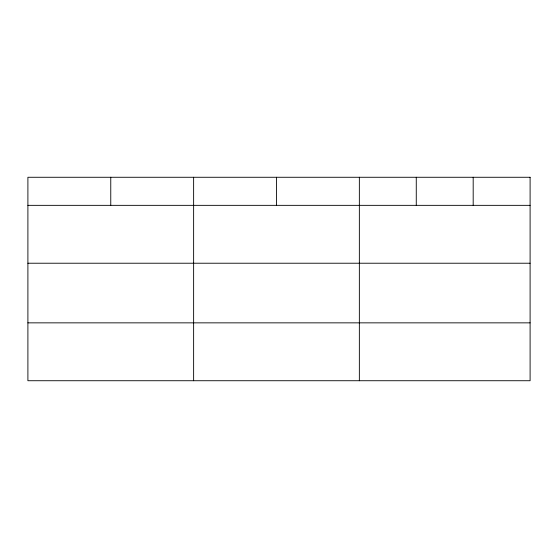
<?xml version="1.0" encoding="UTF-8"?>
<svg xmlns="http://www.w3.org/2000/svg" width="558" height="558" viewBox="0 0 558 558"><rect width="100%" height="100%" fill="white"/><g stroke="black" fill="none" stroke-linecap="round" stroke-linejoin="round"><path stroke-width="0.84" d="M27.9 205.344L530.1 205.344M27.9 263.223L530.1 263.223M27.9 322.852L530.1 322.852M473.184 177.27L473.184 205.344M416.268 177.27L416.268 205.344M359.352 177.27L359.352 380.73M276.489 177.27L276.489 205.344M193.626 177.27L193.626 380.73M110.763 177.27L110.763 205.344M530.1 177.27L27.9 177.27L27.9 380.73L530.1 380.73L530.1 177.27"/></g></svg>
